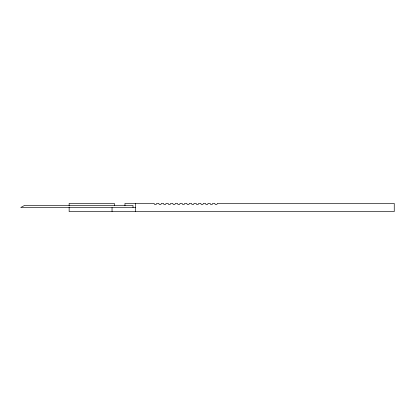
<?xml version="1.0" encoding="UTF-8"?>
<svg xmlns="http://www.w3.org/2000/svg" width="415" height="415" viewBox="0 0 415 415"><rect width="100%" height="100%" fill="white"/><g stroke="black" fill="none" stroke-linecap="round" stroke-linejoin="round"><path stroke-width="0.62" d="M135.539 207.5L20.75 207.5L24.511 205.466L133.013 205.466L133.013 207.5M135.539 203.428L135.539 211.572M124.962 205.757L124.962 203.428L154.183 203.428A1.219 1.219 0 0 0 155.407 204.647A1.219 1.219 0 0 0 156.626 203.428L158.852 203.428A1.219 1.219 0 0 0 160.071 204.647A1.219 1.219 0 0 0 161.295 203.428L163.52 203.428A1.219 1.219 0 0 0 164.739 204.647A1.219 1.219 0 0 0 165.959 203.428L168.189 203.428A1.219 1.219 0 0 0 169.408 204.647A1.219 1.219 0 0 0 170.627 203.428L172.853 203.428A1.219 1.219 0 0 0 174.077 204.647A1.219 1.219 0 0 0 175.296 203.428L177.521 203.428A1.219 1.219 0 0 0 178.741 204.647A1.219 1.219 0 0 0 179.965 203.428L182.19 203.428A1.219 1.219 0 0 0 183.409 204.647A1.219 1.219 0 0 0 184.628 203.428L186.859 203.428A1.219 1.219 0 0 0 188.078 204.647A1.219 1.219 0 0 0 189.297 203.428L191.523 203.428A1.219 1.219 0 0 0 192.747 204.647A1.219 1.219 0 0 0 193.966 203.428L196.191 203.428A1.219 1.219 0 0 0 197.41 204.647A1.219 1.219 0 0 0 198.635 203.428L200.86 203.428A1.219 1.219 0 0 0 202.079 204.647A1.219 1.219 0 0 0 203.298 203.428L205.524 203.428A1.219 1.219 0 0 0 206.748 204.647A1.219 1.219 0 0 0 207.967 203.428L210.192 203.428A1.219 1.219 0 0 0 211.411 204.647A1.219 1.219 0 0 0 212.636 203.428L214.861 203.428A1.219 1.219 0 0 0 216.08 204.647A1.219 1.219 0 0 0 217.299 203.428L394.25 203.428L394.25 211.572L69.144 211.572L69.144 207.189M114.39 205.757L114.39 203.428L69.144 203.428L69.144 205.933M112.045 207.5L112.045 211.572"/></g></svg>
